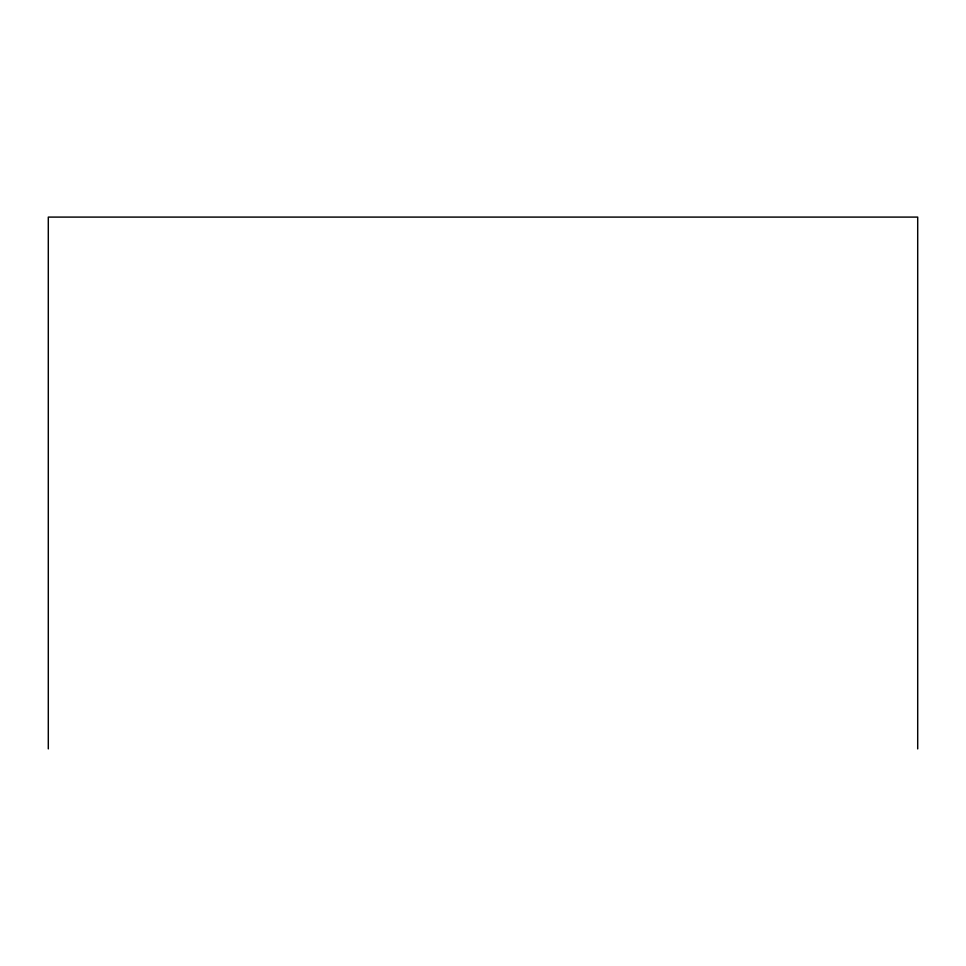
<?xml version="1.0" encoding="UTF-8"?>
<svg xmlns="http://www.w3.org/2000/svg" width="966" height="966" viewBox="0 0 966 966"><rect width="100%" height="100%" fill="white"/><g stroke="black" fill="none" stroke-linecap="round" stroke-linejoin="round"><path stroke-width="1.45" d="M917.7 748.904L917.7 217.096L48.3 217.096L48.3 748.904"/></g></svg>
